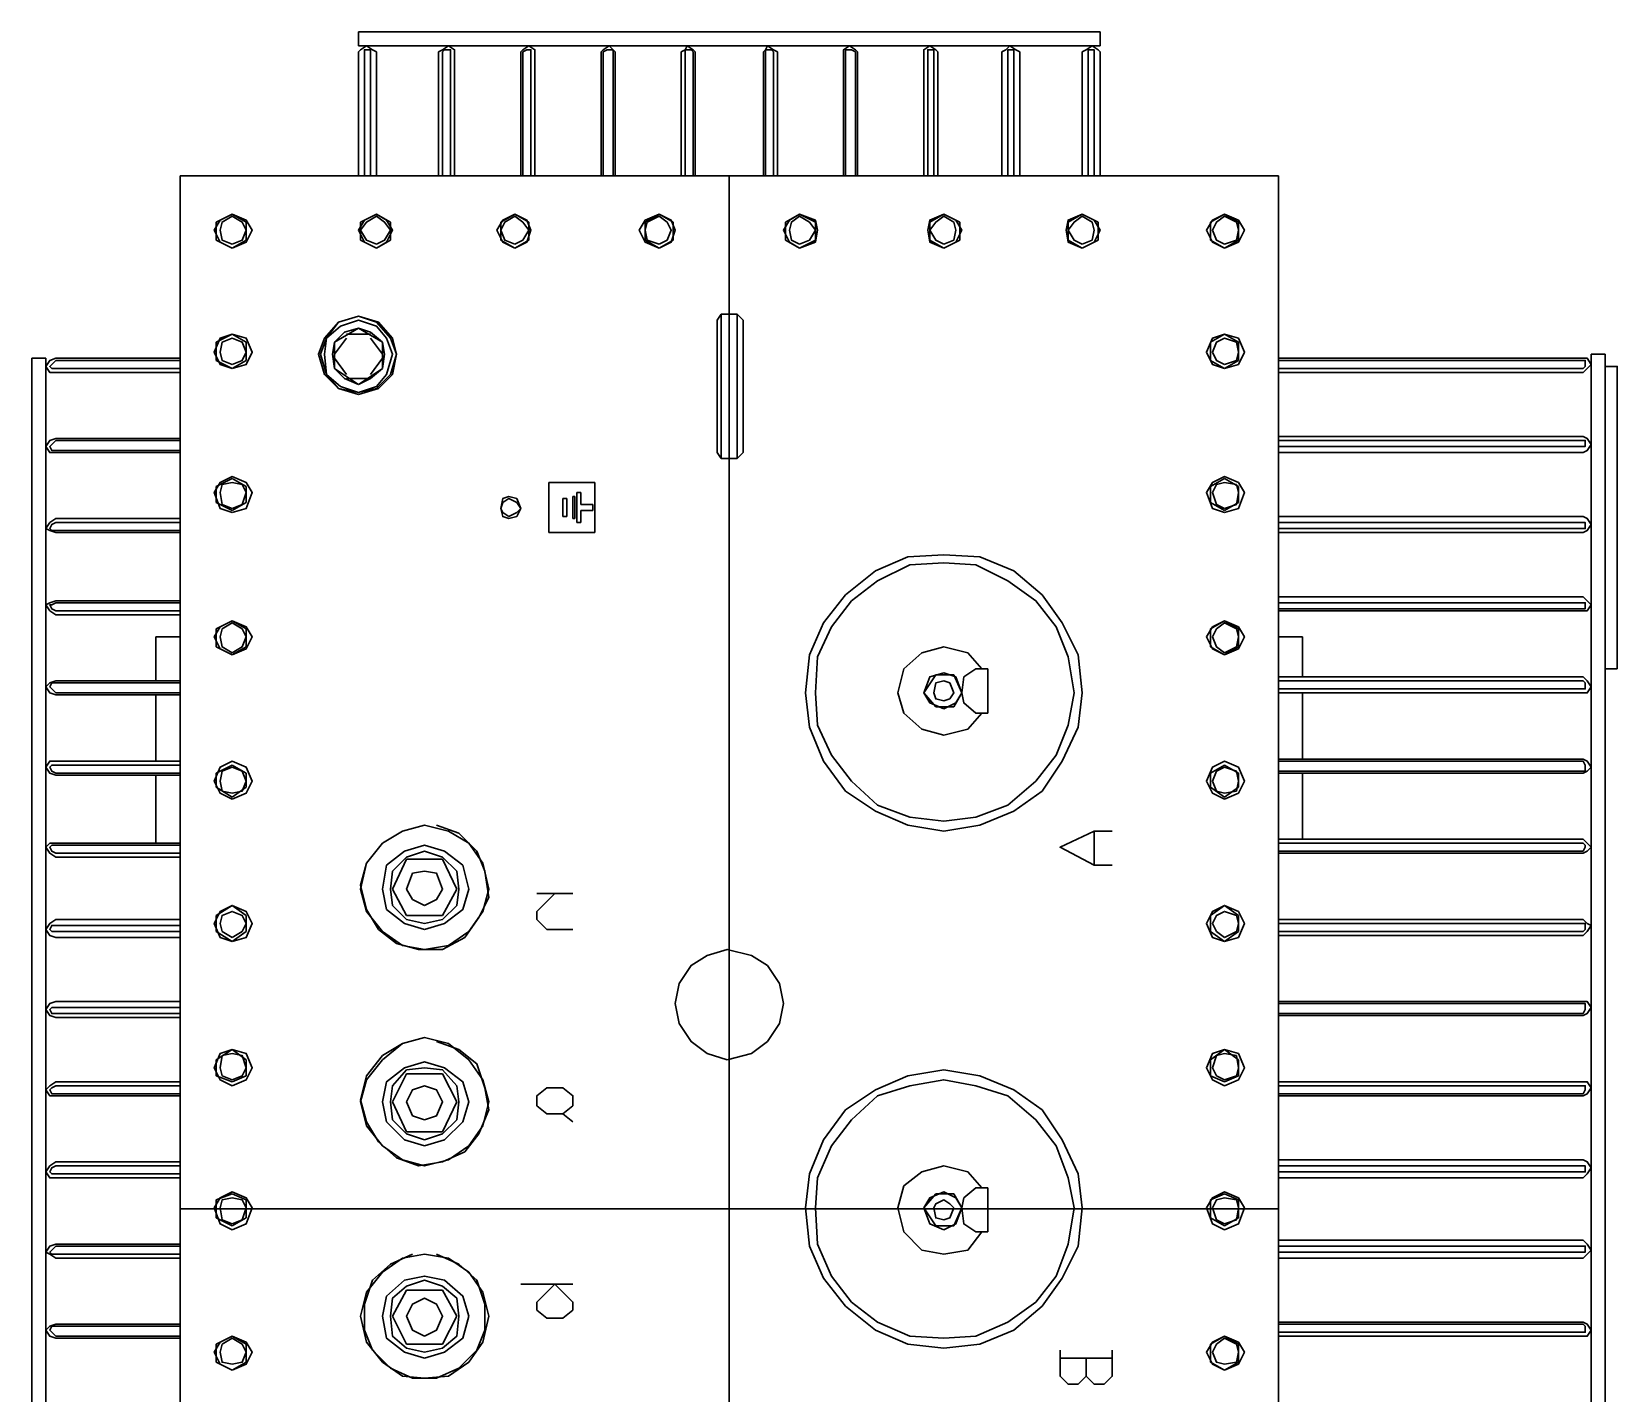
# Model space of a CAD drawing. Header units: millimetres. Extents: x 37084 to 180780, y -153145 to -16322.
# Drawn here: x 71844 to 72731, y -150647 to -149885 of the extents above; entities that cross this region are included whole.
import ezdxf

# ---------------------------------------------------------------- set-up
doc = ezdxf.new("R2010")
doc.units = ezdxf.units.MM
doc.header["$MEASUREMENT"] = 0
doc.layers.add('Giai doan nay', color=1, linetype='Continuous', lineweight=30)

msp = doc.modelspace()

# ---------------------------------------------------------------- linework, layer by layer
at = {"layer": 'Giai doan nay'}
for p, q in [((72234.11, -151121.29, 0), (72234.11, -149965.8, 0)), ((72234.11, -151121.29, 0), (72234.11, -149965.8, 0)), ((71927.02, -150543.54, 0), (72541.19, -150543.54, 0))]:
    msp.add_line(p, q, dxfattribs=at)
at = {"layer": 'Giai doan nay', "elevation": 0}
for points in [[(72026.77, -149885.1), (72441.45, -149885.1)], [(72026.77, -149892.95), (72026.77, -149885.1)], [(72441.45, -149892.95), (72441.45, -149885.1)], [(72026.77, -149892.95), (72441.45, -149892.95)], [(72026.77, -149896.31), (72027.89, -149895.19), (72031.25, -149892.95), (72034.61, -149895.19), (72036.86, -149896.31)], [(72026.77, -149965.8), (72026.77, -149896.31)], [(72030.13, -149896.31), (72030.13, -149895.19), (72031.25, -149895.19), (72033.49, -149895.19), (72033.49, -149896.31)], [(72030.13, -149965.8), (72030.13, -149896.31)], [(72033.49, -149896.31), (72033.49, -149965.8)], [(72036.86, -149896.31), (72036.86, -149965.8)], [(72071.6, -149896.31), (72073.84, -149895.19), (72077.2, -149892.95), (72080.56, -149895.19), (72080.56, -149896.31)], [(72071.6, -149965.8), (72071.6, -149896.31)], [(72073.84, -149896.31), (72074.96, -149895.19), (72077.2, -149895.19), (72078.32, -149895.19), (72078.32, -149896.31)], [(72073.84, -149965.8), (72073.84, -149896.31)], [(72078.32, -149896.31), (72078.32, -149965.8)], [(72080.56, -149896.31), (72080.56, -149965.8)], [(72117.55, -149896.31), (72118.67, -149895.19), (72122.03, -149892.95), (72125.39, -149895.19), (72125.39, -149896.31)], [(72117.55, -149965.8), (72117.55, -149896.31)], [(72118.67, -149896.31), (72120.91, -149895.19), (72122.03, -149895.19), (72123.15, -149895.19), (72123.15, -149896.31)], [(72118.67, -149965.8), (72118.67, -149896.31)], [(72123.15, -149896.31), (72123.15, -149965.8)], [(72125.39, -149896.31), (72125.39, -149965.8)], [(72162.38, -149896.31), (72163.5, -149895.19), (72166.86, -149892.95), (72169.1, -149895.19), (72170.22, -149896.31)], [(72162.38, -149965.8), (72162.38, -149896.31)], [(72163.5, -149896.31), (72165.74, -149895.19), (72166.86, -149895.19), (72169.1, -149895.19), (72169.1, -149896.31)], [(72163.5, -149965.8), (72163.5, -149896.31)], [(72169.1, -149896.31), (72169.1, -149965.8)], [(72170.22, -149896.31), (72170.22, -149965.8)], [(72207.21, -149896.31), (72209.45, -149895.19), (72210.57, -149892.95), (72213.93, -149895.19), (72215.05, -149896.31)], [(72207.21, -149965.8), (72207.21, -149896.31)], [(72209.45, -149896.31), (72209.45, -149895.19), (72210.57, -149895.19), (72212.81, -149895.19), (72213.93, -149896.31)], [(72209.45, -149965.8), (72209.45, -149896.31)], [(72213.93, -149896.31), (72213.93, -149965.8)], [(72215.05, -149896.31), (72215.05, -149965.8)], [(72253.16, -149896.31), (72254.28, -149895.19), (72255.4, -149892.95), (72258.76, -149895.19), (72261.01, -149896.31)], [(72253.16, -149965.8), (72253.16, -149896.31)], [(72254.28, -149896.31), (72254.28, -149895.19), (72255.4, -149895.19), (72257.64, -149895.19), (72258.76, -149896.31)], [(72254.28, -149965.8), (72254.28, -149896.31)], [(72258.76, -149896.31), (72258.76, -149965.8)], [(72261.01, -149896.31), (72261.01, -149965.8)], [(72297.99, -149896.31), (72297.99, -149895.19), (72301.35, -149892.95), (72304.71, -149895.19), (72305.84, -149896.31)], [(72297.99, -149965.8), (72297.99, -149896.31)], [(72299.11, -149896.31), (72299.11, -149895.19), (72301.35, -149895.19), (72302.47, -149895.19), (72304.71, -149896.31)], [(72299.11, -149965.8), (72299.11, -149896.31)], [(72304.71, -149896.31), (72304.71, -149965.8)], [(72305.84, -149896.31), (72305.84, -149965.8)], [(72342.82, -149896.31), (72342.82, -149895.19), (72346.18, -149892.95), (72349.54, -149895.19), (72350.67, -149896.31)], [(72342.82, -149965.8), (72342.82, -149896.31)], [(72345.06, -149896.31), (72345.06, -149895.19), (72346.18, -149895.19), (72348.42, -149895.19), (72348.42, -149896.31)], [(72345.06, -149965.8), (72345.06, -149896.31)], [(72348.42, -149896.31), (72348.42, -149965.8)], [(72350.67, -149896.31), (72350.67, -149965.8)], [(72386.53, -149896.31), (72388.77, -149895.19), (72391.01, -149892.95), (72394.37, -149895.19), (72396.62, -149896.31)], [(72386.53, -149965.8), (72386.53, -149896.31)], [(72389.89, -149896.31), (72389.89, -149895.19), (72391.01, -149895.19), (72393.25, -149895.19), (72393.25, -149896.31)], [(72389.89, -149965.8), (72389.89, -149896.31)], [(72393.25, -149896.31), (72393.25, -149965.8)], [(72396.62, -149896.31), (72396.62, -149965.8)], [(72431.36, -149896.31), (72433.6, -149895.19), (72436.96, -149892.95), (72440.33, -149895.19), (72441.45, -149896.31)], [(72431.36, -149965.8), (72431.36, -149896.31)], [(72434.72, -149896.31), (72434.72, -149895.19), (72436.96, -149895.19), (72438.08, -149895.19), (72438.08, -149896.31)], [(72434.72, -149965.8), (72434.72, -149896.31)], [(72438.08, -149896.31), (72438.08, -149965.8)], [(72441.45, -149896.31), (72441.45, -149965.8)], [(71927.02, -149965.8), (72541.19, -149965.8)], [(71927.02, -151121.29), (71927.02, -149965.8)], [(72541.19, -149965.8), (72541.19, -151121.29)], [(71956.16, -150006.14), (71949.44, -150002.78), (71946.08, -149996.06), (71949.44, -149990.45), (71956.16, -149987.09), (71964.01, -149990.45), (71967.37, -149996.06), (71964.01, -150002.78), (71956.16, -150006.14)], [(71956.16, -149987.09), (71947.2, -149991.58)], [(71947.2, -149991.58), (71947.2, -150001.66)], [(71956.16, -150003.9), (71950.56, -150001.66), (71949.44, -149996.06), (71950.56, -149991.58), (71956.16, -149988.21), (71961.77, -149991.58), (71964.01, -149996.06), (71961.77, -150001.66), (71956.16, -150003.9)], [(71964.01, -149991.58), (71956.16, -149987.09)], [(71964.01, -150001.66), (71964.01, -149991.58)], [(72036.86, -150006.14), (72030.13, -150002.78), (72026.77, -149996.06), (72030.13, -149990.45), (72036.86, -149987.09), (72042.46, -149990.45), (72045.82, -149996.06), (72042.46, -150002.78), (72036.86, -150006.14)], [(72036.86, -149987.09), (72027.89, -149991.58)], [(72036.86, -150003.9), (72031.25, -150001.66), (72027.89, -149996.06), (72031.25, -149991.58), (72036.86, -149988.21), (72041.34, -149991.58), (72044.7, -149996.06), (72041.34, -150001.66), (72036.86, -150003.9)], [(72027.89, -149991.58), (72027.89, -150001.66)], [(72044.7, -149991.58), (72036.86, -149987.09)], [(72044.7, -150001.66), (72044.7, -149991.58)], [(72114.19, -150006.14), (72107.46, -150002.78), (72104.1, -149996.06), (72107.46, -149990.45), (72114.19, -149987.09), (72120.91, -149990.45), (72123.15, -149996.06), (72120.91, -150002.78), (72114.19, -150006.14)], [(72114.19, -149987.09), (72106.34, -149991.58)], [(72114.19, -150003.9), (72108.58, -150001.66), (72106.34, -149996.06), (72108.58, -149991.58), (72114.19, -149988.21), (72118.67, -149991.58), (72122.03, -149996.06), (72118.67, -150001.66), (72114.19, -150003.9)], [(72106.34, -149991.58), (72106.34, -150001.66)], [(72122.03, -149991.58), (72114.19, -149987.09)], [(72122.03, -150001.66), (72122.03, -149991.58)], [(72194.88, -150006.14), (72187.04, -150002.78), (72183.67, -149996.06), (72187.04, -149990.45), (72194.88, -149987.09), (72201.61, -149990.45), (72203.85, -149996.06), (72201.61, -150002.78), (72194.88, -150006.14)], [(72194.88, -149987.09), (72187.04, -149991.58)], [(72194.88, -150003.9), (72188.16, -150001.66), (72187.04, -149996.06), (72188.16, -149991.58), (72194.88, -149988.21), (72199.36, -149991.58), (72201.61, -149996.06), (72199.36, -150001.66), (72194.88, -150003.9)], [(72187.04, -149991.58), (72187.04, -150001.66)], [(72202.73, -149991.58), (72194.88, -149987.09)], [(72202.73, -150001.66), (72202.73, -149991.58)], [(72273.33, -150006.14), (72267.73, -150002.78), (72264.37, -149996.06), (72267.73, -149990.45), (72273.33, -149987.09), (72282.3, -149990.45), (72283.42, -149996.06), (72282.3, -150002.78), (72273.33, -150006.14)], [(72273.33, -149987.09), (72265.49, -149991.58)], [(72265.49, -149991.58), (72265.49, -150001.66)], [(72273.33, -150003.9), (72268.85, -150001.66), (72267.73, -149996.06), (72268.85, -149991.58), (72273.33, -149988.21), (72278.94, -149991.58), (72282.3, -149996.06), (72278.94, -150001.66), (72273.33, -150003.9)], [(72282.3, -149991.58), (72273.33, -149987.09)], [(72282.3, -150001.66), (72282.3, -149991.58)], [(72354.03, -150006.14), (72346.18, -150002.78), (72345.06, -149996.06), (72346.18, -149990.45), (72354.03, -149987.09), (72360.75, -149990.45), (72364.11, -149996.06), (72360.75, -150002.78), (72354.03, -150006.14)], [(72354.03, -149987.09), (72346.18, -149991.58)], [(72354.03, -150003.9), (72349.54, -150001.66), (72346.18, -149996.06), (72349.54, -149991.58), (72354.03, -149988.21), (72359.63, -149991.58), (72360.75, -149996.06), (72359.63, -150001.66), (72354.03, -150003.9)], [(72346.18, -149991.58), (72346.18, -150001.66)], [(72362.99, -149991.58), (72354.03, -149987.09)], [(72362.99, -150001.66), (72362.99, -149991.58)], [(72431.36, -150006.14), (72423.51, -150002.78), (72422.39, -149996.06), (72423.51, -149990.45), (72431.36, -149987.09), (72438.08, -149990.45), (72441.45, -149996.06), (72438.08, -150002.78), (72431.36, -150006.14)], [(72431.36, -149987.09), (72423.51, -149991.58)], [(72431.36, -150003.9), (72426.88, -150001.66), (72423.51, -149996.06), (72426.88, -149991.58), (72431.36, -149988.21), (72436.96, -149991.58), (72438.08, -149996.06), (72436.96, -150001.66), (72431.36, -150003.9)], [(72423.51, -149991.58), (72423.51, -150001.66)], [(72440.33, -149991.58), (72431.36, -149987.09)], [(72440.33, -150001.66), (72440.33, -149991.58)], [(72510.93, -150006.14), (72504.21, -150002.78), (72500.85, -149996.06), (72504.21, -149990.45), (72510.93, -149987.09), (72518.78, -149990.45), (72522.14, -149996.06), (72518.78, -150002.78), (72510.93, -150006.14)], [(72510.93, -149987.09), (72503.09, -149991.58)], [(72503.09, -149991.58), (72503.09, -150001.66)], [(72510.93, -150003.9), (72506.45, -150001.66), (72504.21, -149996.06), (72506.45, -149991.58), (72510.93, -149988.21), (72517.66, -149991.58), (72518.78, -149996.06), (72517.66, -150001.66), (72510.93, -150003.9)], [(72518.78, -149991.58), (72510.93, -149987.09)], [(72518.78, -150001.66), (72518.78, -149991.58)], [(71947.2, -150001.66), (71956.16, -150006.14)], [(71956.16, -150006.14), (71964.01, -150001.66)], [(72027.89, -150001.66), (72036.86, -150006.14)], [(72036.86, -150006.14), (72044.7, -150001.66)], [(72106.34, -150001.66), (72114.19, -150006.14)], [(72114.19, -150006.14), (72122.03, -150001.66)], [(72187.04, -150001.66), (72194.88, -150006.14)], [(72194.88, -150006.14), (72202.73, -150001.66)], [(72265.49, -150001.66), (72273.33, -150006.14)], [(72273.33, -150006.14), (72282.3, -150001.66)], [(72346.18, -150001.66), (72354.03, -150006.14)], [(72354.03, -150006.14), (72362.99, -150001.66)], [(72423.51, -150001.66), (72431.36, -150006.14)], [(72431.36, -150006.14), (72440.33, -150001.66)], [(72503.09, -150001.66), (72510.93, -150006.14)], [(72510.93, -150006.14), (72518.78, -150001.66)], [(72026.77, -150087.96), (72015.56, -150084.6), (72007.72, -150076.75), (72004.35, -150065.54), (72007.72, -150056.58), (72015.56, -150047.61), (72026.77, -150044.25), (72037.98, -150047.61), (72045.82, -150056.58), (72048.06, -150065.54), (72045.82, -150076.75), (72037.98, -150084.6), (72026.77, -150087.96)], [(72026.77, -150086.84), (72015.56, -150084.6), (72008.84, -150076.75), (72005.47, -150065.54), (72008.84, -150056.58), (72015.56, -150047.61), (72026.77, -150044.25), (72036.86, -150047.61), (72044.7, -150056.58), (72048.06, -150065.54), (72044.7, -150076.75), (72036.86, -150084.6), (72026.77, -150086.84), (72016.68, -150083.48), (72008.84, -150076.75), (72007.72, -150065.54), (72008.84, -150056.58), (72016.68, -150049.85), (72026.77, -150046.49), (72036.86, -150049.85), (72042.46, -150056.58), (72045.82, -150065.54), (72042.46, -150076.75), (72036.86, -150083.48), (72026.77, -150086.84)], [(72227.38, -150046.49), (72229.62, -150043.13)], [(72227.38, -150046.49), (72227.38, -150120.46)], [(72238.59, -150043.13), (72229.62, -150043.13)], [(72229.62, -150043.13), (72229.62, -150123.82)], [(72241.95, -150046.49), (72238.59, -150043.13)], [(72238.59, -150123.82), (72238.59, -150043.13)], [(72241.95, -150120.46), (72241.95, -150046.49)], [(71956.16, -150073.39), (71949.44, -150071.15), (71946.08, -150064.42), (71949.44, -150056.58), (71956.16, -150054.34), (71964.01, -150056.58), (71967.37, -150064.42), (71964.01, -150071.15), (71956.16, -150073.39)], [(71956.16, -150054.34), (71947.2, -150058.82)], [(71956.16, -150071.15), (71950.56, -150068.91), (71949.44, -150064.42), (71950.56, -150058.82), (71956.16, -150056.58), (71961.77, -150058.82), (71964.01, -150064.42), (71961.77, -150068.91), (71956.16, -150071.15)], [(71964.01, -150058.82), (71956.16, -150054.34)], [(72026.77, -150082.36), (72018.92, -150078.99), (72013.32, -150073.39), (72012.2, -150065.54), (72013.32, -150058.82), (72018.92, -150053.22), (72026.77, -150050.97), (72033.49, -150053.22), (72040.22, -150058.82), (72041.34, -150065.54), (72040.22, -150073.39), (72033.49, -150078.99), (72026.77, -150082.36)], [(72026.77, -150050.97), (72013.32, -150058.82)], [(72013.32, -150065.54), (72020.04, -150056.58)], [(72020.04, -150054.34), (72033.49, -150054.34)], [(72040.22, -150058.82), (72026.77, -150050.97)], [(72033.49, -150056.58), (72040.22, -150065.54)], [(72510.93, -150073.39), (72504.21, -150071.15), (72500.85, -150064.42), (72504.21, -150056.58), (72510.93, -150054.34), (72518.78, -150056.58), (72522.14, -150064.42), (72518.78, -150071.15), (72510.93, -150073.39)], [(72510.93, -150054.34), (72503.09, -150058.82)], [(72510.93, -150071.15), (72506.45, -150068.91), (72504.21, -150064.42), (72506.45, -150058.82), (72510.93, -150056.58), (72517.66, -150058.82), (72518.78, -150064.42), (72517.66, -150068.91), (72510.93, -150071.15)], [(72518.78, -150058.82), (72510.93, -150054.34)], [(71947.2, -150058.82), (71947.2, -150068.91)], [(71964.01, -150068.91), (71964.01, -150058.82)], [(72013.32, -150058.82), (72013.32, -150073.39)], [(72040.22, -150058.82), (72040.22, -150073.39)], [(72503.09, -150058.82), (72503.09, -150068.91)], [(72518.78, -150068.91), (72518.78, -150058.82)], [(72716.01, -150065.54), (72723.86, -150065.54)], [(72716.01, -150065.54), (72716.01, -151021.54)], [(72723.86, -150065.54), (72723.86, -151021.54)], [(71851.93, -150067.79), (71844.09, -150067.79)], [(71844.09, -151022.66), (71844.09, -150067.79)], [(71851.93, -151022.66), (71851.93, -150067.79)], [(71857.54, -150075.63), (71854.17, -150075.63), (71851.93, -150072.27), (71854.17, -150068.91), (71857.54, -150067.79)], [(71857.54, -150073.39), (71855.29, -150073.39), (71854.17, -150072.27), (71855.29, -150071.15), (71857.54, -150068.91)], [(71857.54, -150067.79), (71927.02, -150067.79)], [(71857.54, -150068.91), (71927.02, -150068.91)], [(71927.02, -150073.39), (71857.54, -150073.39)], [(71947.2, -150068.91), (71956.16, -150073.39)], [(71956.16, -150073.39), (71964.01, -150068.91)], [(72020.04, -150076.75), (72013.32, -150067.79)], [(72026.77, -150082.36), (72013.32, -150073.39)], [(72040.22, -150073.39), (72026.77, -150082.36)], [(72040.22, -150067.79), (72033.49, -150076.75)], [(72503.09, -150068.91), (72510.93, -150073.39)], [(72510.93, -150073.39), (72518.78, -150068.91)], [(72541.19, -150067.79), (72711.55, -150067.79)], [(72541.19, -150068.91), (72711.55, -150068.91)], [(72711.55, -150073.39), (72541.19, -150073.39)], [(72711.53, -150067.79), (72713.77, -150067.79), (72716.01, -150071.15), (72713.77, -150073.39), (72711.53, -150075.63)], [(72711.53, -150068.91), (72712.65, -150068.91), (72712.65, -150071.15), (72712.65, -150072.27), (72711.53, -150073.39)], [(72730.58, -150072.27), (72723.86, -150072.27)], [(72730.58, -150241.5), (72730.58, -150072.27), (72730.58, -150241.5)], [(71927.02, -150075.63), (71857.54, -150075.63)], [(72033.49, -150078.99), (72020.04, -150078.99)], [(72711.55, -150075.63), (72541.19, -150075.63)], [(71857.54, -150120.46), (71854.17, -150120.46), (71851.93, -150117.1), (71854.17, -150113.74), (71857.54, -150112.62)], [(71857.54, -150119.34), (71855.29, -150119.34), (71854.17, -150117.1), (71855.29, -150115.98), (71857.54, -150113.74)], [(71857.54, -150112.62), (71927.02, -150112.62)], [(71857.54, -150113.74), (71927.02, -150113.74)], [(71927.02, -150119.34), (71857.54, -150119.34)], [(72541.19, -150111.5), (72711.55, -150111.5)], [(72541.19, -150113.74), (72711.55, -150113.74)], [(72711.55, -150117.1), (72541.19, -150117.1)], [(72711.53, -150111.5), (72713.77, -150112.62), (72716.01, -150115.98), (72713.77, -150119.34), (72711.53, -150120.46)], [(72711.53, -150113.74), (72712.65, -150113.74), (72712.65, -150115.98), (72712.65, -150117.1), (72711.53, -150117.1)], [(71927.02, -150120.46), (71857.54, -150120.46)], [(72227.38, -150120.46), (72229.62, -150123.82)], [(72238.59, -150123.82), (72229.62, -150123.82)], [(72241.95, -150120.46), (72238.59, -150123.82)], [(72711.55, -150120.46), (72541.19, -150120.46)], [(71956.16, -150154.08), (71949.44, -150151.84), (71946.08, -150142.88), (71949.44, -150137.27), (71956.16, -150133.91), (71964.01, -150137.27), (71967.37, -150142.88), (71964.01, -150151.84), (71956.16, -150154.08)], [(71956.16, -150135.03), (71947.2, -150139.51)], [(71964.01, -150139.51), (71956.16, -150135.03)], [(72510.93, -150154.08), (72504.21, -150151.84), (72500.85, -150142.88), (72504.21, -150137.27), (72510.93, -150133.91), (72518.78, -150137.27), (72522.14, -150142.88), (72518.78, -150151.84), (72510.93, -150154.08)], [(72510.93, -150135.03), (72503.09, -150139.51)], [(72518.78, -150139.51), (72510.93, -150135.03)], [(71947.2, -150139.51), (71947.2, -150148.48)], [(71956.16, -150151.84), (71950.56, -150149.6), (71949.44, -150142.88), (71950.56, -150138.39), (71956.16, -150137.27), (71961.77, -150138.39), (71964.01, -150142.88), (71961.77, -150149.6), (71956.16, -150151.84)], [(71964.01, -150148.48), (71964.01, -150139.51)], [(72110.83, -150157.45), (72107.46, -150156.33), (72106.34, -150151.84), (72107.46, -150146.24), (72110.83, -150145.12), (72115.31, -150146.24), (72117.55, -150151.84), (72115.31, -150156.33), (72110.83, -150157.45)], [(72133.24, -150137.27), (72159.02, -150137.27)], [(72133.24, -150165.29), (72133.24, -150137.27)], [(72146.69, -150145.12), (72147.81, -150145.12)], [(72146.69, -150157.45), (72146.69, -150145.12)], [(72147.81, -150145.12), (72147.81, -150157.45)], [(72148.93, -150142.88), (72151.17, -150142.88)], [(72148.93, -150159.69), (72148.93, -150142.88)], [(72151.17, -150142.88), (72151.17, -150149.6)], [(72159.02, -150137.27), (72159.02, -150165.29)], [(72503.09, -150139.51), (72503.09, -150148.48)], [(72510.93, -150151.84), (72506.45, -150149.6), (72504.21, -150142.88), (72506.45, -150138.39), (72510.93, -150137.27), (72517.66, -150138.39), (72518.78, -150142.88), (72517.66, -150149.6), (72510.93, -150151.84)], [(72518.78, -150148.48), (72518.78, -150139.51)], [(71947.2, -150148.48), (71956.16, -150152.96)], [(71956.16, -150152.96), (71964.01, -150148.48)], [(72110.83, -150156.33), (72107.46, -150154.08), (72106.34, -150151.84), (72107.46, -150148.48), (72110.83, -150146.24), (72115.31, -150148.48), (72117.55, -150151.84), (72115.31, -150154.08), (72110.83, -150156.33)], [(72141.09, -150146.24), (72143.33, -150146.24)], [(72141.09, -150156.33), (72141.09, -150146.24)], [(72143.33, -150146.24), (72143.33, -150156.33)], [(72151.17, -150149.6), (72157.9, -150149.6)], [(72157.9, -150152.96), (72151.17, -150152.96)], [(72151.17, -150152.96), (72151.17, -150159.69)], [(72157.9, -150149.6), (72157.9, -150152.96)], [(72503.09, -150148.48), (72510.93, -150152.96)], [(72510.93, -150152.96), (72518.78, -150148.48)], [(71857.54, -150165.29), (71854.17, -150164.17), (71851.93, -150163.05), (71854.17, -150159.69), (71857.54, -150157.45)], [(71857.54, -150164.17), (71855.29, -150164.17), (71854.17, -150163.05), (71855.29, -150160.81), (71857.54, -150159.69)], [(71857.54, -150157.45), (71927.02, -150157.45)], [(71857.54, -150159.69), (71927.02, -150159.69)], [(72143.33, -150156.33), (72141.09, -150156.33)], [(72147.81, -150157.45), (72146.69, -150157.45)], [(72151.17, -150159.69), (72148.93, -150159.69)], [(72541.19, -150156.33), (72711.55, -150156.33)], [(72541.19, -150159.69), (72711.55, -150159.69)], [(72711.55, -150163.05), (72541.19, -150163.05)], [(72711.53, -150156.33), (72713.77, -150157.45), (72716.01, -150160.81), (72713.77, -150164.17), (72711.53, -150165.29)], [(72711.53, -150159.69), (72712.65, -150159.69), (72712.65, -150160.81), (72712.65, -150163.05), (72711.53, -150163.05)], [(71927.02, -150164.17), (71857.54, -150164.17)], [(71927.02, -150165.29), (71857.54, -150165.29)], [(72159.02, -150165.29), (72133.24, -150165.29)], [(72711.55, -150165.29), (72541.19, -150165.29)], [(72354.03, -150332.28), (72333.85, -150328.92), (72315.92, -150321.08), (72299.11, -150309.87), (72286.78, -150293.06), (72278.94, -150274), (72276.7, -150254.95), (72278.94, -150233.66), (72286.78, -150215.72), (72299.11, -150200.03), (72315.92, -150186.59), (72333.85, -150178.74), (72354.03, -150177.62), (72374.2, -150178.74), (72393.25, -150186.59), (72408.94, -150200.03), (72420.15, -150215.72), (72429.12, -150233.66), (72431.36, -150254.95), (72429.12, -150274), (72420.15, -150293.06), (72408.94, -150309.87), (72393.25, -150321.08), (72374.2, -150328.92), (72354.03, -150332.28)], [(72354.03, -150326.68), (72334.97, -150324.44), (72317.04, -150317.71), (72302.47, -150304.26), (72291.27, -150289.69), (72283.42, -150272.88), (72282.3, -150254.95), (72283.42, -150234.78), (72291.27, -150217.97), (72302.47, -150203.4), (72317.04, -150192.19), (72334.97, -150183.22), (72354.03, -150182.1), (72371.96, -150183.22), (72389.89, -150192.19), (72405.58, -150203.4), (72416.79, -150217.97), (72423.51, -150234.78), (72426.88, -150254.95), (72423.51, -150272.88), (72416.79, -150289.69), (72405.58, -150304.26), (72389.89, -150317.71), (72371.96, -150324.44), (72354.03, -150326.68)], [(71857.54, -150211.24), (71854.17, -150209), (71851.93, -150205.64), (71854.17, -150204.52), (71857.54, -150203.4)], [(71857.54, -150209), (71855.29, -150207.88), (71854.17, -150205.64), (71855.29, -150205.64), (71857.54, -150204.52)], [(71857.54, -150203.4), (71927.02, -150203.4)], [(71857.54, -150204.52), (71927.02, -150204.52)], [(72541.19, -150201.15), (72711.55, -150201.15)], [(72541.19, -150204.52), (72711.55, -150204.52)], [(72711.55, -150207.88), (72541.19, -150207.88)], [(72711.53, -150201.15), (72713.77, -150203.4), (72716.01, -150205.64), (72713.77, -150209), (72711.53, -150209)], [(72711.53, -150204.52), (72712.65, -150204.52), (72712.65, -150205.64), (72712.65, -150207.88), (72711.53, -150207.88)], [(71927.02, -150209), (71857.54, -150209)], [(71927.02, -150211.24), (71857.54, -150211.24)], [(71956.16, -150233.66), (71949.44, -150230.29), (71946.08, -150223.57), (71949.44, -150217.97), (71956.16, -150214.6), (71964.01, -150217.97), (71967.37, -150223.57), (71964.01, -150230.29), (71956.16, -150233.66)], [(71956.16, -150214.6), (71947.2, -150219.09)], [(71956.16, -150232.54), (71950.56, -150229.17), (71949.44, -150223.57), (71950.56, -150219.09), (71956.16, -150215.72), (71961.77, -150219.09), (71964.01, -150223.57), (71961.77, -150229.17), (71956.16, -150232.54)], [(71964.01, -150219.09), (71956.16, -150214.6)], [(72510.93, -150233.66), (72504.21, -150230.29), (72500.85, -150223.57), (72504.21, -150217.97), (72510.93, -150214.6), (72518.78, -150217.97), (72522.14, -150223.57), (72518.78, -150230.29), (72510.93, -150233.66)], [(72510.93, -150214.6), (72503.09, -150219.09)], [(72510.93, -150232.54), (72506.45, -150229.17), (72504.21, -150223.57), (72506.45, -150219.09), (72510.93, -150215.72), (72517.66, -150219.09), (72518.78, -150223.57), (72517.66, -150229.17), (72510.93, -150232.54)], [(72518.78, -150219.09), (72510.93, -150214.6)], [(72711.55, -150209), (72541.19, -150209)], [(71913.57, -150223.57), (71927.02, -150223.57)], [(71913.57, -150248.23), (71913.57, -150223.57)], [(71947.2, -150219.09), (71947.2, -150229.17)], [(71964.01, -150229.17), (71964.01, -150219.09)], [(72503.09, -150219.09), (72503.09, -150229.17)], [(72518.78, -150229.17), (72518.78, -150219.09)], [(72541.19, -150223.57), (72554.64, -150223.57)], [(72554.64, -150245.98), (72554.64, -150223.57)], [(71947.2, -150229.17), (71956.16, -150233.66)], [(71956.16, -150233.66), (71964.01, -150229.17)], [(72375.32, -150266.16), (72367.48, -150275.12), (72354.03, -150278.49), (72341.7, -150275.12), (72331.61, -150266.16), (72328.25, -150254.95), (72331.61, -150241.5), (72341.7, -150232.54), (72354.03, -150229.17), (72367.48, -150232.54), (72375.32, -150241.5)], [(72503.09, -150229.17), (72510.93, -150233.66)], [(72510.93, -150233.66), (72518.78, -150229.17)], [(72364.11, -150254.95), (72365.23, -150245.98), (72371.96, -150241.5)], [(72371.96, -150241.5), (72378.68, -150241.5)], [(72378.68, -150266.16), (72378.68, -150241.5)], [(72730.58, -150241.5), (72723.86, -150241.5)], [(71857.54, -150256.07), (71854.17, -150254.95), (71851.93, -150251.59), (71854.17, -150249.35), (71857.54, -150248.23)], [(71857.54, -150254.95), (71855.29, -150252.71), (71854.17, -150251.59), (71855.29, -150249.35), (71857.54, -150249.35)], [(71857.54, -150248.23), (71927.02, -150248.23)], [(71857.54, -150249.35), (71927.02, -150249.35)], [(72354.03, -150263.92), (72346.18, -150260.55), (72342.82, -150254.95), (72346.18, -150245.98), (72354.03, -150243.74), (72360.75, -150245.98), (72364.11, -150254.95), (72360.75, -150260.55), (72354.03, -150263.92)], [(72342.82, -150254.95), (72349.54, -150244.86)], [(72354.03, -150259.43), (72349.54, -150258.31), (72348.42, -150254.95), (72349.54, -150249.35), (72354.03, -150248.23), (72357.39, -150249.35), (72359.63, -150254.95), (72357.39, -150258.31), (72354.03, -150259.43)], [(72349.54, -150244.86), (72359.63, -150244.86)], [(72359.63, -150244.86), (72364.11, -150254.95)], [(72541.19, -150245.98), (72711.55, -150245.98)], [(72541.19, -150248.23), (72711.55, -150248.23)], [(72711.53, -150245.98), (72713.77, -150248.23), (72716.01, -150251.59), (72713.77, -150254.95), (72711.53, -150254.95)], [(72711.53, -150248.23), (72712.65, -150249.35), (72712.65, -150251.59), (72712.65, -150252.71), (72711.53, -150252.71)], [(71927.02, -150254.95), (71857.54, -150254.95)], [(71927.02, -150256.07), (71857.54, -150256.07)], [(71913.57, -150293.06), (71913.57, -150256.07)], [(72349.54, -150262.8), (72342.82, -150254.95)], [(72364.11, -150254.95), (72359.63, -150262.8)], [(72375.32, -150266.16), (72371.96, -150266.16), (72365.23, -150260.55), (72364.11, -150254.95)], [(72711.55, -150252.71), (72541.19, -150252.71)], [(72711.55, -150254.95), (72541.19, -150254.95)], [(72554.64, -150291.94), (72554.64, -150254.95)], [(72359.63, -150262.8), (72349.54, -150262.8)], [(72375.32, -150266.16), (72378.68, -150266.16)], [(71857.54, -150300.9), (71854.17, -150299.78), (71851.93, -150296.42), (71854.17, -150293.06), (71857.54, -150293.06)], [(71857.54, -150299.78), (71855.29, -150298.66), (71854.17, -150296.42), (71855.29, -150295.3), (71857.54, -150295.3)], [(71857.54, -150293.06), (71927.02, -150293.06)], [(71857.54, -150295.3), (71927.02, -150295.3)], [(71956.16, -150314.35), (71949.44, -150310.99), (71946.08, -150304.26), (71949.44, -150296.42), (71956.16, -150293.06), (71964.01, -150296.42), (71967.37, -150304.26), (71964.01, -150310.99), (71956.16, -150314.35)], [(71956.16, -150295.3), (71947.2, -150299.78)], [(71956.16, -150310.99), (71950.56, -150309.87), (71949.44, -150304.26), (71950.56, -150298.66), (71956.16, -150296.42), (71961.77, -150298.66), (71964.01, -150304.26), (71961.77, -150309.87), (71956.16, -150310.99)], [(71964.01, -150299.78), (71956.16, -150295.3)], [(72510.93, -150314.35), (72504.21, -150310.99), (72500.85, -150304.26), (72504.21, -150296.42), (72510.93, -150293.06), (72518.78, -150296.42), (72522.14, -150304.26), (72518.78, -150310.99), (72510.93, -150314.35)], [(72510.93, -150295.3), (72503.09, -150299.78)], [(72510.93, -150310.99), (72506.45, -150309.87), (72504.21, -150304.26), (72506.45, -150298.66), (72510.93, -150296.42), (72517.66, -150298.66), (72518.78, -150304.26), (72517.66, -150309.87), (72510.93, -150310.99)], [(72518.78, -150299.78), (72510.93, -150295.3)], [(72541.19, -150291.94), (72711.55, -150291.94)], [(72541.19, -150293.06), (72711.55, -150293.06)], [(72711.53, -150291.94), (72713.77, -150293.06), (72716.01, -150296.42), (72713.77, -150298.66), (72711.53, -150299.78)], [(72711.53, -150293.06), (72712.65, -150295.3), (72712.65, -150296.42), (72712.65, -150298.66), (72711.53, -150298.66)], [(71927.02, -150299.78), (71857.54, -150299.78)], [(71927.02, -150300.9), (71857.54, -150300.9)], [(71913.57, -150339.01), (71913.57, -150300.9)], [(71947.2, -150299.78), (71947.2, -150307.63)], [(71964.01, -150307.63), (71964.01, -150299.78)], [(72503.09, -150299.78), (72503.09, -150307.63)], [(72518.78, -150307.63), (72518.78, -150299.78)], [(72711.55, -150298.66), (72541.19, -150298.66)], [(72711.55, -150299.78), (72541.19, -150299.78)], [(72554.64, -150336.77), (72554.64, -150299.78)], [(71947.2, -150307.63), (71956.16, -150313.23)], [(71956.16, -150313.23), (71964.01, -150307.63)], [(72503.09, -150307.63), (72510.93, -150313.23)], [(72510.93, -150313.23), (72518.78, -150307.63)], [(72070.48, -150328.92), (72082.81, -150333.4), (72092.89, -150343.49), (72097.38, -150354.7), (72099.62, -150369.27), (72094.01, -150380.47), (72086.17, -150391.68), (72073.84, -150398.41), (72060.39, -150398.41), (72048.06, -150395.04), (72037.98, -150387.2), (72031.25, -150375.99), (72027.89, -150362.54), (72031.25, -150350.21), (72040.22, -150339.01), (72051.43, -150332.28), (72063.75, -150328.92)], [(72063.75, -150398.41), (72051.43, -150396.17), (72040.22, -150388.32), (72031.25, -150377.11), (72027.89, -150364.78), (72031.25, -150350.21), (72040.22, -150339.01), (72051.43, -150332.28), (72063.75, -150328.92), (72077.2, -150332.28), (72088.41, -150339.01), (72096.26, -150350.21), (72099.62, -150364.78), (72096.26, -150377.11), (72088.41, -150388.32), (72077.2, -150396.17), (72063.75, -150398.41)], [(71857.54, -150346.85), (71854.17, -150344.61), (71851.93, -150341.25), (71854.17, -150339.01), (71857.54, -150339.01)], [(71857.54, -150344.61), (71855.29, -150343.49), (71854.17, -150341.25), (71855.29, -150340.13), (71857.54, -150340.13)], [(71857.54, -150339.01), (71927.02, -150339.01)], [(71857.54, -150340.13), (71927.02, -150340.13)], [(72063.75, -150387.2), (72052.55, -150383.84), (72042.46, -150375.99), (72040.22, -150364.78), (72042.46, -150351.34), (72052.55, -150343.49), (72063.75, -150340.13), (72074.96, -150343.49), (72085.05, -150351.34), (72088.41, -150364.78), (72085.05, -150375.99), (72074.96, -150383.84), (72063.75, -150387.2)], [(72448.17, -150332.28), (72438.08, -150332.28), (72419.03, -150341.25), (72438.08, -150351.34), (72448.17, -150351.34)], [(72438.08, -150332.28), (72438.08, -150351.34)], [(72541.19, -150336.77), (72711.55, -150336.77)], [(72541.19, -150339.01), (72711.55, -150339.01)], [(72711.53, -150336.77), (72713.77, -150339.01), (72716.01, -150341.25), (72713.77, -150343.49), (72711.53, -150344.61)], [(72711.53, -150339.01), (72712.65, -150340.13), (72712.65, -150341.25), (72711.53, -150343.49)], [(71927.02, -150344.61), (71857.54, -150344.61)], [(71927.02, -150346.85), (71857.54, -150346.85)], [(72063.75, -150383.84), (72053.67, -150381.6), (72045.82, -150373.75), (72044.7, -150364.78), (72045.82, -150354.7), (72053.67, -150346.85), (72063.75, -150343.49), (72073.84, -150346.85), (72081.69, -150354.7), (72082.81, -150364.78), (72081.69, -150373.75), (72073.84, -150381.6), (72063.75, -150383.84)], [(72053.67, -150347.97), (72045.82, -150364.78)], [(72073.84, -150347.97), (72053.67, -150347.97)], [(72081.69, -150364.78), (72073.84, -150347.97)], [(72711.55, -150343.49), (72541.19, -150343.49)], [(72711.55, -150344.61), (72541.19, -150344.61)], [(72063.75, -150373.75), (72057.03, -150370.39), (72053.67, -150364.78), (72057.03, -150355.82), (72063.75, -150354.7), (72070.48, -150355.82), (72073.84, -150364.78), (72070.48, -150370.39), (72063.75, -150373.75)], [(72045.82, -150364.78), (72053.67, -150379.35)], [(72073.84, -150379.35), (72081.69, -150364.78)], [(72146.69, -150367.03), (72126.52, -150367.03)], [(72136.6, -150367.03), (72126.52, -150377.11), (72126.52, -150381.6), (72132.12, -150387.2), (72146.69, -150387.2)], [(71956.16, -150393.92), (71949.44, -150391.68), (71946.08, -150383.84), (71949.44, -150377.11), (71956.16, -150373.75), (71964.01, -150377.11), (71967.37, -150383.84), (71964.01, -150391.68), (71956.16, -150393.92)], [(71956.16, -150373.75), (71947.2, -150379.35)], [(71964.01, -150379.35), (71956.16, -150373.75)], [(72510.93, -150393.92), (72504.21, -150391.68), (72500.85, -150383.84), (72504.21, -150377.11), (72510.93, -150373.75), (72518.78, -150377.11), (72522.14, -150383.84), (72518.78, -150391.68), (72510.93, -150393.92)], [(72510.93, -150373.75), (72503.09, -150379.35)], [(72518.78, -150379.35), (72510.93, -150373.75)], [(71857.54, -150391.68), (71854.17, -150390.56), (71851.93, -150387.2), (71854.17, -150383.84), (71857.54, -150381.6)], [(71857.54, -150388.32), (71855.29, -150388.32), (71854.17, -150387.2), (71855.29, -150384.96), (71857.54, -150384.96)], [(71857.54, -150381.6), (71927.02, -150381.6)], [(71857.54, -150384.96), (71927.02, -150384.96)], [(71947.2, -150379.35), (71947.2, -150388.32)], [(71956.16, -150391.68), (71950.56, -150388.32), (71949.44, -150383.84), (71950.56, -150379.35), (71956.16, -150377.11), (71961.77, -150379.35), (71964.01, -150383.84), (71961.77, -150388.32), (71956.16, -150391.68)], [(71964.01, -150388.32), (71964.01, -150379.35)], [(72053.67, -150379.35), (72073.84, -150379.35)], [(72503.09, -150379.35), (72503.09, -150388.32)], [(72510.93, -150391.68), (72506.45, -150388.32), (72504.21, -150383.84), (72506.45, -150379.35), (72510.93, -150377.11), (72517.66, -150379.35), (72518.78, -150383.84), (72517.66, -150388.32), (72510.93, -150391.68)], [(72518.78, -150388.32), (72518.78, -150379.35)], [(72541.19, -150381.6), (72711.55, -150381.6)], [(72541.19, -150383.84), (72711.55, -150383.84)], [(72711.53, -150381.6), (72713.77, -150383.84), (72716.01, -150384.96), (72713.77, -150388.32), (72711.53, -150390.56)], [(72711.53, -150383.84), (72712.65, -150383.84), (72712.65, -150384.96), (72712.65, -150387.2), (72711.53, -150388.32)], [(71927.02, -150388.32), (71857.54, -150388.32)], [(71927.02, -150391.68), (71857.54, -150391.68)], [(71947.2, -150388.32), (71956.16, -150393.92)], [(71956.16, -150393.92), (71964.01, -150388.32)], [(72503.09, -150388.32), (72510.93, -150393.92)], [(72510.93, -150393.92), (72518.78, -150388.32)], [(72711.55, -150388.32), (72541.19, -150388.32)], [(72711.55, -150390.56), (72541.19, -150390.56)], [(72232.99, -150460.05), (72221.78, -150456.69), (72212.81, -150449.96), (72206.09, -150439.87), (72203.85, -150428.67), (72206.09, -150417.46), (72212.81, -150407.37), (72221.78, -150401.77), (72232.99, -150398.41), (72246.44, -150401.77), (72255.4, -150407.37), (72262.13, -150417.46), (72264.37, -150428.67), (72262.13, -150439.87), (72255.4, -150449.96), (72246.44, -150456.69), (72232.99, -150460.05)], [(71857.54, -150436.51), (71854.17, -150435.39), (71851.93, -150432.03), (71854.17, -150428.67), (71857.54, -150427.55)], [(71857.54, -150427.55), (71927.02, -150427.55)], [(72541.19, -150427.55), (72711.55, -150427.55)], [(72541.19, -150428.67), (72711.55, -150428.67)], [(72711.53, -150427.55), (72713.77, -150427.55), (72716.01, -150430.91), (72713.77, -150434.27), (72711.53, -150435.39)], [(72711.53, -150428.67), (72712.65, -150428.67), (72712.65, -150430.91), (72712.65, -150432.03), (72711.53, -150434.27)], [(71857.54, -150434.27), (71855.29, -150434.27), (71854.17, -150432.03), (71855.29, -150430.91), (71857.54, -150430.91)], [(71857.54, -150430.91), (71927.02, -150430.91)], [(71927.02, -150434.27), (71857.54, -150434.27)], [(71927.02, -150436.51), (71857.54, -150436.51)], [(72711.55, -150434.27), (72541.19, -150434.27)], [(72711.55, -150435.39), (72541.19, -150435.39)], [(71956.16, -150474.62), (71949.44, -150471.26), (71946.08, -150464.53), (71949.44, -150456.69), (71956.16, -150454.44), (71964.01, -150456.69), (71967.37, -150464.53), (71964.01, -150471.26), (71956.16, -150474.62)], [(71956.16, -150454.44), (71947.2, -150460.05)], [(71964.01, -150460.05), (71956.16, -150454.44)], [(72070.48, -150449.96), (72082.81, -150454.44), (72092.89, -150462.29), (72097.38, -150475.74), (72099.62, -150488.07), (72094.01, -150501.52), (72086.17, -150511.6), (72073.84, -150517.21), (72060.39, -150519.45), (72048.06, -150514.96), (72037.98, -150506), (72031.25, -150494.79), (72027.89, -150482.46), (72031.25, -150469.01), (72040.22, -150457.81), (72051.43, -150451.08), (72063.75, -150447.72)], [(72063.75, -150519.45), (72051.43, -150516.09), (72040.22, -150508.24), (72031.25, -150497.03), (72027.89, -150483.58), (72031.25, -150471.26), (72040.22, -150460.05), (72051.43, -150451.08), (72063.75, -150447.72), (72077.2, -150451.08), (72088.41, -150460.05), (72096.26, -150471.26), (72099.62, -150483.58), (72096.26, -150497.03), (72088.41, -150508.24), (72077.2, -150516.09), (72063.75, -150519.45)], [(72510.93, -150474.62), (72504.21, -150471.26), (72500.85, -150464.53), (72504.21, -150456.69), (72510.93, -150454.44), (72518.78, -150456.69), (72522.14, -150464.53), (72518.78, -150471.26), (72510.93, -150474.62)], [(72510.93, -150454.44), (72503.09, -150460.05)], [(72518.78, -150460.05), (72510.93, -150454.44)], [(71947.2, -150460.05), (71947.2, -150469.01)], [(71956.16, -150471.26), (71950.56, -150469.01), (71949.44, -150464.53), (71950.56, -150457.81), (71956.16, -150456.69), (71961.77, -150457.81), (71964.01, -150464.53), (71961.77, -150469.01), (71956.16, -150471.26)], [(71964.01, -150469.01), (71964.01, -150460.05)], [(72063.75, -150508.24), (72052.55, -150504.88), (72042.46, -150494.79), (72040.22, -150483.58), (72042.46, -150472.38), (72052.55, -150464.53), (72063.75, -150461.17), (72074.96, -150464.53), (72085.05, -150472.38), (72088.41, -150483.58), (72085.05, -150494.79), (72074.96, -150504.88), (72063.75, -150508.24)], [(72063.75, -150504.88), (72053.67, -150501.52), (72045.82, -150493.67), (72044.7, -150483.58), (72045.82, -150474.62), (72053.67, -150465.65), (72063.75, -150464.53), (72073.84, -150465.65), (72081.69, -150474.62), (72082.81, -150483.58), (72081.69, -150493.67), (72073.84, -150501.52), (72063.75, -150504.88)], [(72503.09, -150460.05), (72503.09, -150469.01)], [(72510.93, -150471.26), (72506.45, -150469.01), (72504.21, -150464.53), (72506.45, -150457.81), (72510.93, -150456.69), (72517.66, -150457.81), (72518.78, -150464.53), (72517.66, -150469.01), (72510.93, -150471.26)], [(72518.78, -150469.01), (72518.78, -150460.05)], [(71857.54, -150480.22), (71854.17, -150480.22), (71851.93, -150476.86), (71854.17, -150474.62), (71857.54, -150472.38)], [(71857.54, -150472.38), (71927.02, -150472.38)], [(71947.2, -150469.01), (71956.16, -150472.38)], [(71956.16, -150472.38), (71964.01, -150469.01)], [(72053.67, -150467.89), (72045.82, -150483.58)], [(72073.84, -150467.89), (72053.67, -150467.89)], [(72081.69, -150483.58), (72073.84, -150467.89)], [(72354.03, -150621.44), (72333.85, -150619.19), (72315.92, -150611.35), (72299.11, -150597.9), (72286.78, -150582.21), (72278.94, -150564.28), (72276.7, -150542.98), (72278.94, -150523.93), (72286.78, -150504.88), (72299.11, -150488.07), (72315.92, -150476.86), (72333.85, -150469.01), (72354.03, -150465.65), (72374.2, -150469.01), (72393.25, -150476.86), (72408.94, -150488.07), (72420.15, -150504.88), (72429.12, -150523.93), (72431.36, -150542.98), (72429.12, -150564.28), (72420.15, -150582.21), (72408.94, -150597.9), (72393.25, -150611.35), (72374.2, -150619.19), (72354.03, -150621.44)], [(72354.03, -150615.83), (72334.97, -150614.71), (72317.04, -150606.87), (72302.47, -150595.66), (72291.27, -150581.09), (72283.42, -150563.16), (72282.3, -150542.98), (72283.42, -150526.17), (72291.27, -150508.24), (72302.47, -150493.67), (72317.04, -150480.22), (72334.97, -150474.62), (72354.03, -150471.26), (72371.96, -150474.62), (72389.89, -150480.22), (72405.58, -150493.67), (72416.79, -150508.24), (72423.51, -150526.17), (72426.88, -150542.98), (72423.51, -150563.16), (72416.79, -150581.09), (72405.58, -150595.66), (72389.89, -150606.87), (72371.96, -150614.71), (72354.03, -150615.83)], [(72503.09, -150469.01), (72510.93, -150472.38)], [(72510.93, -150472.38), (72518.78, -150469.01)], [(72541.19, -150472.38), (72711.55, -150472.38)], [(72711.53, -150472.38), (72713.77, -150472.38), (72716.01, -150475.74), (72713.77, -150479.1), (72711.53, -150480.22)], [(71857.54, -150479.1), (71855.29, -150479.1), (71854.17, -150476.86), (71855.29, -150475.74), (71857.54, -150474.62)], [(71857.54, -150474.62), (71927.02, -150474.62)], [(71927.02, -150479.1), (71857.54, -150479.1)], [(71927.02, -150480.22), (71857.54, -150480.22)], [(72063.75, -150493.67), (72057.03, -150491.43), (72053.67, -150483.58), (72057.03, -150476.86), (72063.75, -150474.62), (72070.48, -150476.86), (72073.84, -150483.58), (72070.48, -150491.43), (72063.75, -150493.67)], [(72146.69, -150485.83), (72146.69, -150480.22), (72141.09, -150475.74), (72132.12, -150475.74), (72126.52, -150480.22), (72126.52, -150485.83), (72132.12, -150490.31), (72141.09, -150490.31), (72146.69, -150485.83)], [(72541.19, -150474.62), (72711.55, -150474.62)], [(72711.55, -150479.1), (72541.19, -150479.1)], [(72711.55, -150480.22), (72541.19, -150480.22)], [(72711.53, -150474.62), (72712.65, -150474.62), (72712.65, -150475.74), (72712.65, -150476.86), (72711.53, -150479.1)], [(72045.82, -150483.58), (72053.67, -150500.39)], [(72073.84, -150500.39), (72081.69, -150483.58)], [(72141.09, -150490.31), (72146.69, -150494.79)], [(72053.67, -150500.39), (72073.84, -150500.39)], [(71857.54, -150526.17), (71854.17, -150526.17), (71851.93, -150522.81), (71854.17, -150519.45), (71857.54, -150517.21)], [(71857.54, -150517.21), (71927.02, -150517.21)], [(72541.19, -150516.09), (72711.55, -150516.09)], [(72711.53, -150516.09), (72713.77, -150517.21), (72716.01, -150520.57), (72713.77, -150523.93), (72711.53, -150526.17)], [(71857.54, -150523.93), (71855.29, -150523.93), (71854.17, -150522.81), (71855.29, -150520.57), (71857.54, -150519.45)], [(71857.54, -150519.45), (71927.02, -150519.45)], [(71927.02, -150523.93), (71857.54, -150523.93)], [(71927.02, -150526.17), (71857.54, -150526.17)], [(72375.32, -150556.43), (72367.48, -150566.52), (72354.03, -150568.76), (72341.7, -150566.52), (72331.61, -150556.43), (72328.25, -150542.98), (72331.61, -150530.65), (72341.7, -150522.81), (72354.03, -150519.45), (72367.48, -150522.81), (72375.32, -150531.78)], [(72541.19, -150519.45), (72711.55, -150519.45)], [(72711.55, -150522.81), (72541.19, -150522.81)], [(72711.55, -150526.17), (72541.19, -150526.17)], [(72711.53, -150519.45), (72712.65, -150519.45), (72712.65, -150520.57), (72712.65, -150522.81), (72711.53, -150522.81)], [(71956.16, -150555.31), (71949.44, -150551.95), (71946.08, -150542.98), (71949.44, -150537.38), (71956.16, -150534.02), (71964.01, -150537.38), (71967.37, -150542.98), (71964.01, -150551.95), (71956.16, -150555.31)], [(71956.16, -150535.14), (71947.2, -150538.5)], [(71964.01, -150538.5), (71956.16, -150535.14)], [(72354.03, -150555.31), (72346.18, -150551.95), (72342.82, -150542.98), (72346.18, -150537.38), (72354.03, -150534.02), (72360.75, -150537.38), (72364.11, -150542.98), (72360.75, -150551.95), (72354.03, -150555.31)], [(72342.82, -150542.98), (72349.54, -150535.14)], [(72349.54, -150535.14), (72359.63, -150535.14)], [(72359.63, -150535.14), (72364.11, -150542.98)], [(72364.11, -150542.98), (72365.23, -150537.38), (72371.96, -150531.78)], [(72371.96, -150531.78), (72378.68, -150531.78)], [(72378.68, -150556.43), (72378.68, -150531.78)], [(72510.93, -150555.31), (72504.21, -150551.95), (72500.85, -150542.98), (72504.21, -150537.38), (72510.93, -150534.02), (72518.78, -150537.38), (72522.14, -150542.98), (72518.78, -150551.95), (72510.93, -150555.31)], [(72510.93, -150535.14), (72503.09, -150538.5)], [(72518.78, -150538.5), (72510.93, -150535.14)], [(71947.2, -150538.5), (71947.2, -150548.59)], [(71956.16, -150551.95), (71950.56, -150549.71), (71949.44, -150542.98), (71950.56, -150538.5), (71956.16, -150537.38), (71961.77, -150538.5), (71964.01, -150542.98), (71961.77, -150549.71), (71956.16, -150551.95)], [(71964.01, -150548.59), (71964.01, -150538.5)], [(72349.54, -150553.07), (72342.82, -150542.98)], [(72354.03, -150549.71), (72349.54, -150548.59), (72348.42, -150542.98), (72349.54, -150540.74), (72354.03, -150538.5), (72357.39, -150540.74), (72359.63, -150542.98), (72357.39, -150548.59), (72354.03, -150549.71)], [(72364.11, -150542.98), (72359.63, -150553.07)], [(72375.32, -150556.43), (72371.96, -150556.43), (72365.23, -150551.95), (72364.11, -150542.98)], [(72503.09, -150538.5), (72503.09, -150548.59)], [(72510.93, -150551.95), (72506.45, -150549.71), (72504.21, -150542.98), (72506.45, -150538.5), (72510.93, -150537.38), (72517.66, -150538.5), (72518.78, -150542.98), (72517.66, -150549.71), (72510.93, -150551.95)], [(72518.78, -150548.59), (72518.78, -150538.5)], [(71947.2, -150548.59), (71956.16, -150553.07)], [(71956.16, -150553.07), (71964.01, -150548.59)], [(72359.63, -150553.07), (72349.54, -150553.07)], [(72503.09, -150548.59), (72510.93, -150553.07)], [(72510.93, -150553.07), (72518.78, -150548.59)], [(72375.32, -150556.43), (72378.68, -150556.43)], [(72541.19, -150560.92), (72711.55, -150560.92)], [(72711.53, -150560.92), (72713.77, -150563.16), (72716.01, -150566.52), (72713.77, -150568.76), (72711.53, -150571)], [(71857.54, -150571), (71854.17, -150568.76), (71851.93, -150567.64), (71854.17, -150564.28), (71857.54, -150563.16)], [(71857.54, -150568.76), (71855.29, -150568.76), (71854.17, -150567.64), (71855.29, -150566.52), (71857.54, -150564.28)], [(71857.54, -150563.16), (71927.02, -150563.16)], [(71857.54, -150564.28), (71927.02, -150564.28)], [(71927.02, -150568.76), (71857.54, -150568.76)], [(71927.02, -150571), (71857.54, -150571)], [(72063.75, -150638.25), (72051.43, -150637.13), (72040.22, -150629.28), (72031.25, -150618.07), (72027.89, -150603.5), (72031.25, -150590.05), (72040.22, -150578.85), (72051.43, -150571), (72063.75, -150568.76), (72077.2, -150571), (72088.41, -150578.85), (72096.26, -150590.05), (72099.62, -150603.5), (72096.26, -150618.07), (72088.41, -150629.28), (72077.2, -150637.13), (72063.75, -150638.25)], [(72070.48, -150568.76), (72082.81, -150574.36), (72092.89, -150583.33), (72097.38, -150596.78), (72097.38, -150611.35), (72092.89, -150622.56), (72082.81, -150632.64), (72070.48, -150638.25), (72057.03, -150638.25), (72044.7, -150632.64), (72034.61, -150622.56), (72030.13, -150611.35), (72030.13, -150596.78), (72034.61, -150583.33), (72044.7, -150574.36), (72057.03, -150568.76)], [(72541.19, -150564.28), (72711.55, -150564.28)], [(72711.55, -150567.64), (72541.19, -150567.64)], [(72711.55, -150571), (72541.19, -150571)], [(72711.53, -150564.28), (72712.65, -150564.28), (72712.65, -150566.52), (72712.65, -150567.64), (72711.53, -150567.64)], [(72063.75, -150627.04), (72052.55, -150623.68), (72042.46, -150615.83), (72040.22, -150603.5), (72042.46, -150592.3), (72052.55, -150583.33), (72063.75, -150581.09), (72074.96, -150583.33), (72085.05, -150592.3), (72088.41, -150603.5), (72085.05, -150615.83), (72074.96, -150623.68), (72063.75, -150627.04)], [(72063.75, -150623.68), (72053.67, -150621.44), (72045.82, -150614.71), (72044.7, -150603.5), (72045.82, -150593.42), (72053.67, -150586.69), (72063.75, -150583.33), (72073.84, -150586.69), (72081.69, -150593.42), (72082.81, -150603.5), (72081.69, -150614.71), (72073.84, -150621.44), (72063.75, -150623.68)], [(72053.67, -150588.93), (72045.82, -150603.5)], [(72073.84, -150588.93), (72053.67, -150588.93)], [(72081.69, -150603.5), (72073.84, -150588.93)], [(72146.69, -150585.57), (72117.55, -150585.57)], [(72136.6, -150585.57), (72126.52, -150595.66), (72126.52, -150600.14), (72132.12, -150604.62), (72141.09, -150604.62), (72146.69, -150600.14), (72146.69, -150595.66), (72136.6, -150585.57)], [(72063.75, -150614.71), (72057.03, -150611.35), (72053.67, -150603.5), (72057.03, -150596.78), (72063.75, -150593.42), (72070.48, -150596.78), (72073.84, -150603.5), (72070.48, -150611.35), (72063.75, -150614.71)], [(72045.82, -150603.5), (72053.67, -150619.19)], [(72073.84, -150619.19), (72081.69, -150603.5)], [(72541.19, -150606.87), (72711.55, -150606.87)], [(72711.53, -150606.87), (72713.77, -150607.99), (72716.01, -150611.35), (72713.77, -150614.71), (72711.53, -150614.71)], [(71857.54, -150615.83), (71854.17, -150614.71), (71851.93, -150611.35), (71854.17, -150609.11), (71857.54, -150607.99)], [(71857.54, -150614.71), (71855.29, -150612.47), (71854.17, -150611.35), (71855.29, -150609.11), (71857.54, -150609.11)], [(71857.54, -150607.99), (71927.02, -150607.99)], [(71857.54, -150609.11), (71927.02, -150609.11)], [(71927.02, -150614.71), (71857.54, -150614.71)], [(71956.16, -150633.76), (71949.44, -150630.4), (71946.08, -150623.68), (71949.44, -150618.07), (71956.16, -150614.71), (71964.01, -150618.07), (71967.37, -150623.68), (71964.01, -150630.4), (71956.16, -150633.76)], [(71956.16, -150614.71), (71947.2, -150619.19)], [(71964.01, -150619.19), (71956.16, -150614.71)], [(72510.93, -150633.76), (72504.21, -150630.4), (72500.85, -150623.68), (72504.21, -150618.07), (72510.93, -150614.71), (72518.78, -150618.07), (72522.14, -150623.68), (72518.78, -150630.4), (72510.93, -150633.76)], [(72510.93, -150614.71), (72503.09, -150619.19)], [(72518.78, -150619.19), (72510.93, -150614.71)], [(72541.19, -150607.99), (72711.55, -150607.99)], [(72711.55, -150612.47), (72541.19, -150612.47)], [(72711.55, -150614.71), (72541.19, -150614.71)], [(72711.53, -150607.99), (72712.65, -150609.11), (72712.65, -150611.35), (72712.65, -150612.47), (72711.53, -150612.47)], [(71927.02, -150615.83), (71857.54, -150615.83)], [(71947.2, -150619.19), (71947.2, -150629.28)], [(71956.16, -150630.4), (71950.56, -150629.28), (71949.44, -150623.68), (71950.56, -150619.19), (71956.16, -150615.83), (71961.77, -150619.19), (71964.01, -150623.68), (71961.77, -150629.28), (71956.16, -150630.4)], [(71964.01, -150629.28), (71964.01, -150619.19)], [(72053.67, -150619.19), (72073.84, -150619.19)], [(72433.6, -150637.13), (72429.12, -150641.61), (72423.51, -150641.61), (72419.03, -150637.13), (72419.03, -150622.56)], [(72448.17, -150622.56), (72448.17, -150637.13), (72443.69, -150641.61), (72438.08, -150641.61), (72433.6, -150637.13), (72433.6, -150627.04)], [(72503.09, -150619.19), (72503.09, -150629.28)], [(72510.93, -150630.4), (72506.45, -150629.28), (72504.21, -150623.68), (72506.45, -150619.19), (72510.93, -150615.83), (72517.66, -150619.19), (72518.78, -150623.68), (72517.66, -150629.28), (72510.93, -150630.4)], [(72518.78, -150629.28), (72518.78, -150619.19)], [(71947.2, -150629.28), (71956.16, -150633.76)], [(71956.16, -150633.76), (71964.01, -150629.28)], [(72419.03, -150627.04), (72448.17, -150627.04)], [(72503.09, -150629.28), (72510.93, -150633.76)], [(72510.93, -150633.76), (72518.78, -150629.28)]]:
    msp.add_lwpolyline(points, dxfattribs=at)

doc.saveas('drawing.dxf')
